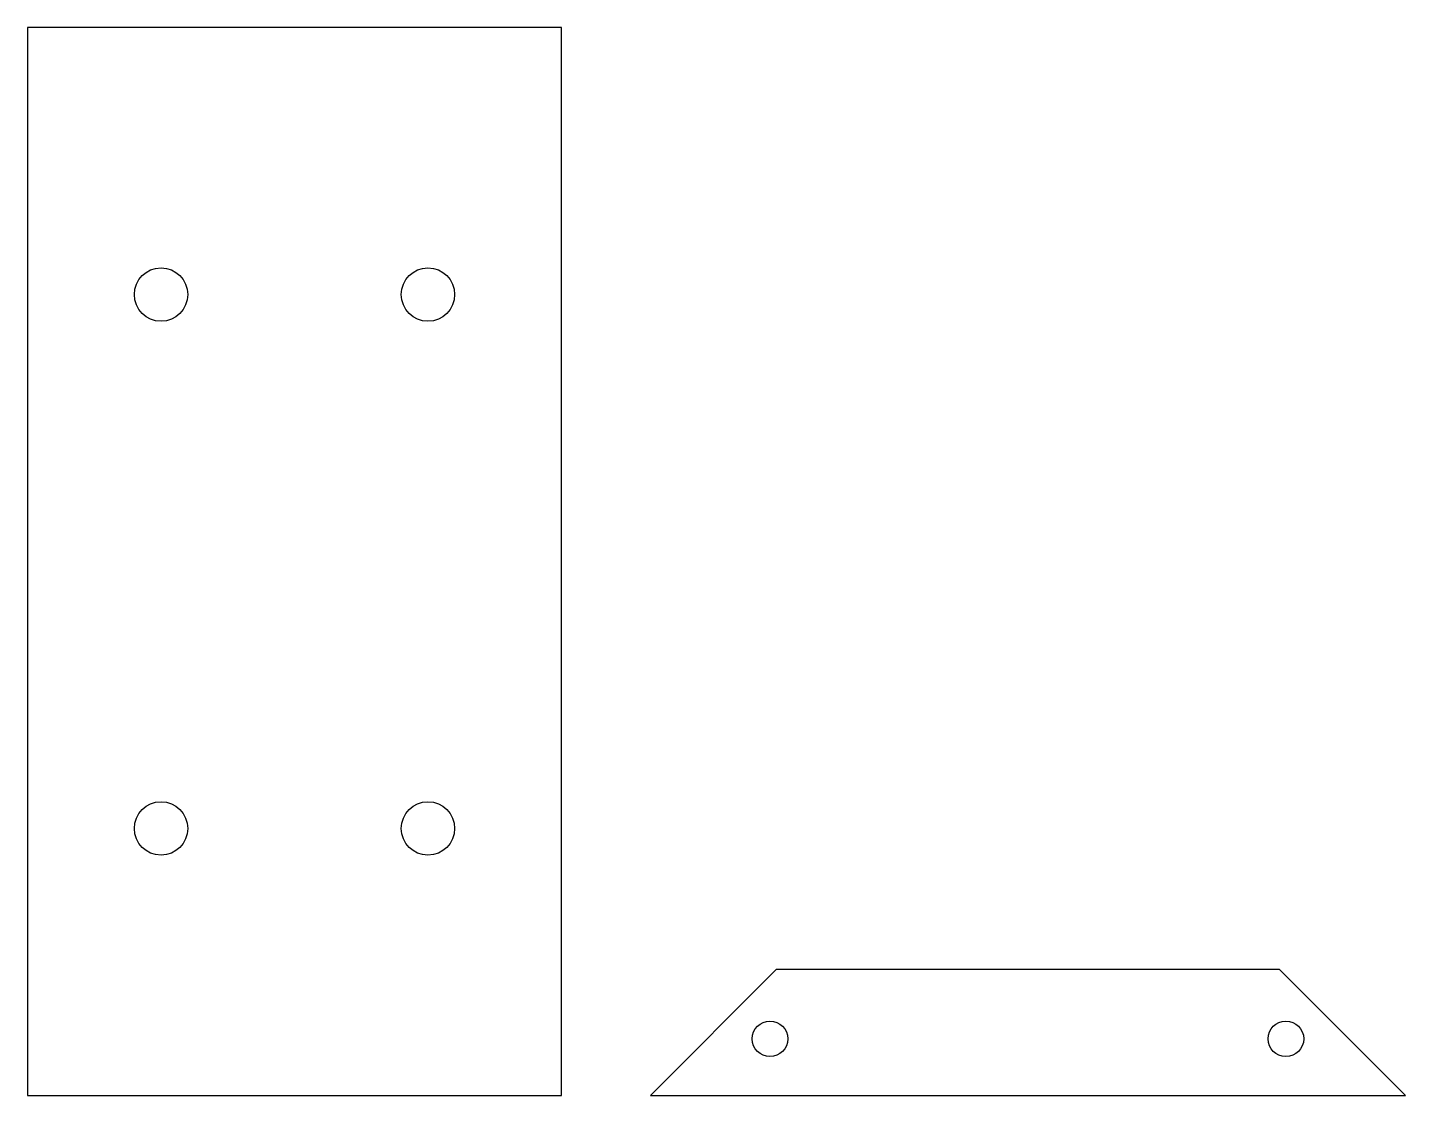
# Model space of a CAD drawing. Header units: inches. Extents: x 0 to 77.4, y 0 to 60.
import ezdxf

# ---------------------------------------------------------------- set-up
doc = ezdxf.new("R2010")
doc.units = ezdxf.units.IN
doc.header["$MEASUREMENT"] = 0

msp = doc.modelspace()

# ---------------------------------------------------------------- linework, layer by layer
for p, q in [((35, 0), (42.071, 7.071)), ((70.355, 7.071), (42.071, 7.071)), ((77.426, 0), (70.355, 7.071)), ((35, 0), (77.426, 0))]:
    msp.add_line(p, q)
msp.add_lwpolyline([(0, 0), (30, 0), (30, 60), (0, 60)], close=True)
for centre, radius in [((7.5, 45), 1.5), ((22.5, 45), 1.5), ((7.5, 15), 1.5), ((22.5, 15), 1.5), ((41.718, 3.182), 1), ((70.709, 3.182), 1)]:
    msp.add_circle(centre, radius)

doc.saveas('drawing.dxf')
